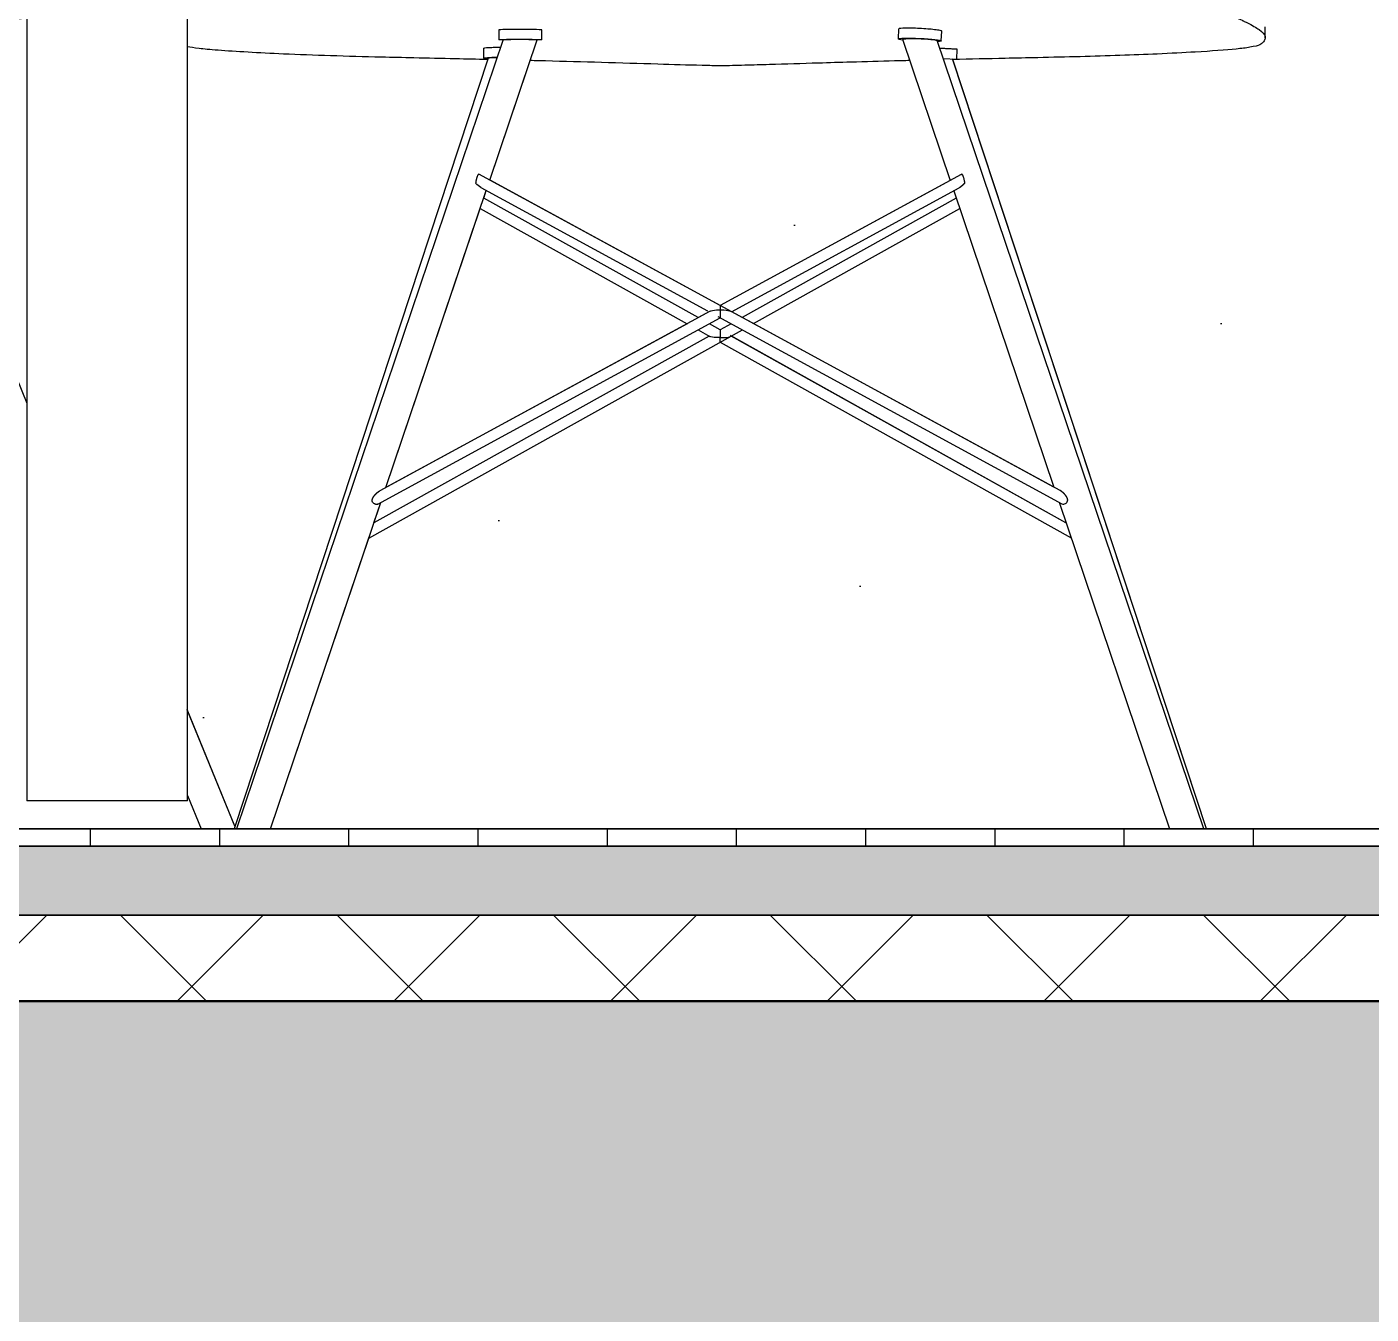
# Model space of a CAD drawing. Header units: millimetres. Extents: x -100 to 224448, y 0 to 22177.
# Drawn here: x 160533 to 161157, y 16625 to 17222 of the extents above; entities that cross this region are included whole.
import ezdxf

# ---------------------------------------------------------------- set-up
doc = ezdxf.new("R2010")
doc.units = ezdxf.units.MM
doc.layers.get('0').update_dxf_attribs({"true_color": 0xdfdfdf})
for name, color, linetype in [('Background_0', 7, 'Continuous'), ('Boundary_Floor_ Ceramic Tiles', 7, 'Continuous'), ('Boundary_Insulation_ Extruded Polystyrene', 42, 'Continuous'), ('Boundary_Screed', 7, 'Continuous'), ('Elevation_Gypsum Board', 7, 'Continuous'), ('Fill_Concrete_ Reinforced', 85, 'Continuous'), ('Fill_Floor_ Ceramic Tiles', 251, 'Continuous'), ('Fill_Insulation_ Extruded Polystyrene', 42, 'Continuous'), ('Fill_Screed', 251, 'Continuous'), ('Viewport border', 7, 'Continuous')]:
    doc.layers.add(name, color=color, linetype=linetype)
for name, color, linetype, lineweight in [('Background_Concrete_ Reinforced', 7, 'Continuous', 9), ('Background_Floor_ Ceramic Tiles', 7, 'Continuous', 9), ('Background_Gypsum Board', 7, 'Continuous', 9), ('Background_Insulation_ Extruded Polystyrene', 7, 'Continuous', 9), ('Background_Screed', 7, 'Continuous', 9), ('Boundary_Concrete_ Reinforced', 99, 'Continuous', 50)]:
    doc.layers.add(name, color=color, linetype=linetype, lineweight=lineweight)
doc.layers.add('BIM_ROOM_LINES', color=7, linetype='Continuous', plot=False)

# ---------------------------------------------------------------- blocks, each defined once
blk = doc.blocks.new("CC'__section__..%5CMainBuilding.dwg", base_point=(1833.26, -9100))
at = {"layer": 'Elevation_Gypsum Board'}
h = blk.add_hatch(dxfattribs=at)
h.set_pattern_fill('DOTS2', color=256, scale=30, style=0)
h.paths.add_polyline_path([(5062.41, 8440), (5234.4, 8440), (5234.4, 8523), (5134.4, 8523), (5134.4, 8583), (5508.68, 8583), (5508.68, 8593), (5526, 8593), (5564.95, 8593), (5643.79, 8593), (5652.41, 8593), (5652.41, 8583), (6503.28, 8583), (6503.28, 8722.25), (6499.86, 8722.25), (6499.86, 8733), (6508.89, 8733), (6508.89, 8722.25), (6505.47, 8722.25), (6505.47, 8583), (7874.4, 8583), (7874.4, 8523), (7774.4, 8523), (7774.4, 8440), (7868.86, 8440), (7877.36, 8440), (8166.29, 8440), (8677.36, 8440), (8966.29, 8440), (9477.36, 8440), (9621.82, 8498.19), (9621.82, 8492.05), (9513.81, 8107.07), (9513.95, 8107.51, -0.162902), (9511.94, 8107.78), (9511.94, 8112.35), (9519.9, 8112.84), (9521.01, 8116.13, -0.163594), (9518.98, 8116.28), (9518.98, 8120.86), (9528.98, 8121.03, -0.017407), (9538.98, 8120.86), (9538.98, 8116.28, -0.167992), (9536.85, 8116.12), (9533.63, 8106.6), (9693.4, 8106.17), (9693.4, 10445), (3582.4, 10445), (3582.4, 7749.99), (5068.39, 7750), (5134.11, 8216.57), (5135.89, 8229.18), (5162.76, 8420), (4962.76, 8420), (4962.76, 8440), (5056.66, 8440), (5017.28, 8492.05), (5017.28, 8498.19)])
h.paths.add_polyline_path([(5474.97, 8610.91, -1), (5430.45, 8610.91, -1)], flags=16)
h.paths.add_polyline_path([(5383.04, 8616.48), (5309.83, 8589.84), (5306.41, 8599.23), (5379.62, 8625.88), (5439.34, 8647.62), (5499.8, 8669.62), (5503.22, 8660.23), (5442.76, 8638.22)], flags=16)
h = blk.add_hatch(dxfattribs=at)
h.set_pattern_fill('DOTS2', color=256, scale=30, style=0)
h.paths.add_polyline_path([(8642.41, 8360), (8201.23, 8360), (8129.84, 8107.07), (8247.56, 7750), (8596.09, 7750), (8713.81, 8107.07)])
h = blk.add_hatch(dxfattribs=at)
h.set_pattern_fill('DOTS2', color=256, scale=30, style=0)
h.paths.add_polyline_path([(7647.1, 8116.48), (7672.71, 8053.87, -0.269538), (7674.56, 8052.45), (7674.57, 8052.42), (7698.64, 7990.95), (7699.68, 7988.3), (7699.91, 7987.73), (7699.91, 8126.45), (7648.74, 8121.48), (7648.77, 8121.04), (7648.96, 8121.03), (7649.06, 8116.91), (7649.07, 8116.53)])
h = blk.add_hatch(dxfattribs=at)
h.set_pattern_fill('DOTS2', color=256, scale=30, style=0)
h.paths.add_polyline_path([(7774.4, 7805.31), (7796.51, 7751.27), (7913.81, 8107.07), (7774.4, 8113.05)])
h = blk.add_hatch(dxfattribs=at)
h.set_pattern_fill('DOTS2', color=256, scale=30, style=0)
h.paths.add_polyline_path([(7933.63, 8106.6), (7914.85, 8051.08), (7914.94, 8051.03), (8021.83, 7992.88), (8128.61, 8050.97), (8109.79, 8106.6)])
h = blk.add_hatch(dxfattribs=at)
h.set_pattern_fill('DOTS2', color=256, scale=30, style=0)
h.paths.add_polyline_path([(8028.95, 7989.01), (8032.06, 7987.32), (8131.4, 8042.71), (8130.23, 8046.16), (8027.06, 7990.04)])
h = blk.add_hatch(dxfattribs=at)
h.set_pattern_fill('DOTS2', color=256, scale=30, style=0)
h.paths.add_polyline_path([(7910.42, 8038), (7866.6, 7908.45), (8006.4, 7984.49)])
h = blk.add_hatch(dxfattribs=at)
h.set_pattern_fill('DOTS2', color=256, scale=30, style=0)
h.paths.add_polyline_path([(8037.25, 7984.5), (8176.78, 7908.6), (8133.03, 8037.89)])
h = blk.add_hatch(dxfattribs=at)
h.set_pattern_fill('DOTS2', color=256, scale=30, style=0)
h.paths.add_polyline_path([(8016.76, 7984.44), (8021.82, 7981.62), (8026.89, 7984.44), (8021.83, 7987.19)])
h = blk.add_hatch(dxfattribs=at)
h.set_pattern_fill('DOTS2', color=256, scale=30, style=0)
h.paths.add_polyline_path([(7796.48, 7751.2), (7774.4, 7805.18), (7774.4, 7763), (7699.91, 7763), (7699.91, 7910.59), (7558.15, 7977.11), (7401.48, 7889.77), (7447.56, 7750), (7780.76, 7750), (7796.09, 7750)])
h = blk.add_hatch(dxfattribs=at)
h.set_pattern_fill('DOTS2', color=256, scale=30, style=0)
h.paths.add_polyline_path([(7864.24, 7901.47), (7861.03, 7891.98), (8016.69, 7978.75), (8011.57, 7981.61)])
h = blk.add_hatch(dxfattribs=at)
h.set_pattern_fill('DOTS2', color=256, scale=30, style=0)
h.paths.add_polyline_path([(8026.96, 7978.75), (8182.35, 7892.12), (8179.14, 7901.63), (8032.09, 7981.61)])
h = blk.add_hatch(dxfattribs=at)
h.set_pattern_fill('DOTS2', color=256, scale=30, style=0)
h.paths.add_polyline_path([(7858.65, 7884.92), (7813.01, 7750), (8230.44, 7750), (8184.74, 7885.07), (8021.82, 7975.89)])
at = {"layer": 'Fill_Concrete_ Reinforced', "extrusion": (0, 0, -1)}
h = blk.add_hatch(dxfattribs=at)
h.set_pattern_fill('CONCRETE1', color=256, scale=20, angle=15, style=0)
h.set_pattern_definition([(15, (-3002.4, -5250), (287.368, 497.736), [50.8, -355.6]), (105, (-3002.4, -5250), (-497.736, 287.368), [50.8, -355.6]), (150, (-2953.33, -5236.85), (-392.5523, -105.184), [71.842, -502.894]), (15, (-3012.5, -5016.04), (287.368, 497.736), [50.8, -355.6]), (60, (-2981.4, -5034), (-105.184, 392.5523), [35.921, -538.8154]), (150, (-2981.4, -5034), (-392.5523, -105.184), [35.921, -538.8154]), (15, (-2891.6, -4878.46), (287.368, 497.736), [71.842, -334.558]), (60, (-2891.6, -4878.46), (-105.184, 392.5523), [50.8, -523.9364]), (150, (-2822.2, -4859.87), (-392.5523, -105.184), [50.8, -523.9364]), (105, (-2758.8, -5079.55), (-497.736, 287.368), [50.8, -355.6]), (60, (-2758.82, -5079.55), (-105.184, 392.5523), [35.921, -538.8154]), (150, (-2740.86, -5048.44), (-392.5523, -105.184), [35.921, -538.8154]), (15, (-2979.63, -5138.7), (287.368, 497.736), [25.4, -340.36]), (15, (-2711.5, -4961.7), (287.368, 497.736), [25.4, -340.36]), (105, (-2847.33, -4945.5), (-497.736, 287.368), [25.4, -340.36]), (150, (-2739.1, -5153.15), (-392.5523, -105.184), [35.921, -538.8154]), (150, (-2983.15, -4929.3), (-392.5523, -105.184), [35.921, -538.8154]), (60, (-2852.9, -5071.9), (-105.184, 392.5523), [35.921, -538.8154]), (105, (-2880.6, -5164.77), (-497.736, 287.368), [6.35, -400.05]), (105, (-2906.6, -4994.24), (-497.736, 287.368), [6.35, -400.05]), (105, (-2740.65, -4877.46), (-497.736, 287.368), [6.35, -400.05]), (105, (-2678.64, -5084.36), (-497.736, 287.368), [6.35, -400.05])])
h.paths.add_polyline_path([(-21382.4, 7500), (-21382.4, 7670), (-21242.4, 7670), (-3322.4, 7670), (-3182.4, 7670), (-3182.4, 7500)])
at = {"layer": 'Fill_Floor_ Ceramic Tiles', "extrusion": (0, 0, -1)}
h = blk.add_hatch(dxfattribs=at)
h.set_pattern_fill('_USER', color=256, scale=60, angle=90, style=0, pattern_type=0)
h.set_pattern_definition([(90, (-3002.4, -5250), (-60, -2e-13), [])])
h.paths.add_polyline_path([(-3322.4, 7750), (-3322.4, 7742), (-21242.4, 7742), (-21242.4, 7750)])
at = {"layer": 'Fill_Insulation_ Extruded Polystyrene', "extrusion": (0, 0, -1)}
h = blk.add_hatch(dxfattribs=at)
h.set_pattern_fill('INSULATION', color=256, scale=20, style=0)
h.set_pattern_definition([(45, (-3002.4, -5250), (-50.28943, 50.28943), []), (135, (-3002.4, -5250), (-50.28943, -50.28943), [])])
h.paths.add_polyline_path([(-3322.4, 7710), (-3322.4, 7670), (-21242.4, 7670), (-21242.4, 7710)])
at = {"layer": 'Fill_Screed', "extrusion": (0, 0, -1)}
h = blk.add_hatch(dxfattribs=at)
h.set_pattern_fill('SCREED', color=256, scale=20, angle=15, style=0)
h.set_pattern_definition([(15, (-3002.4, -5250), (915.6406, 508.3053), [-127, 0, -381, 0]), (15, (-3005.69, -5237.73), (915.6406, 508.3053), [-50.8, 0, -177.8, 0, -91.44, 0, -381, 0]), (15, (-3008.97, -5225.47), (915.6406, 508.3053), [-25.4, 0, -127, 0, -127, 0, -279.4, 0, -91.44, 0]), (15, (-3012.26, -5213.2), (915.6406, 508.3053), [-91.44, 0, -406.4, 0]), (15, (-3015.55, -5200.93), (915.6406, 508.3053), [-304.8, 0, -304.8, 0]), (15, (-3018.84, -5188.66), (915.6406, 508.3053), [-431.8, 0]), (15, (-3022.12, -5176.4), (915.6406, 508.3053), [-127, 0, -558.8, 0]), (15, (-3025.4, -5164.13), (915.6406, 508.3053), [-177.8, 0, -101.6, 0]), (15, (-3028.7, -5151.86), (915.6406, 508.3053), [-254, 0]), (15, (-3035.27, -5127.33), (915.6406, 508.3053), [-35.56, 0, -381, 0, -228.6, 0]), (15, (-3038.56, -5115.06), (915.6406, 508.3053), [-50.8, 0, -5.08, 0, -127, 0]), (15, (-3041.84, -5102.8), (915.6406, 508.3053), [-25.4, 0, -330.2, 0, -381, 0]), (15, (-3045.13, -5090.53), (915.6406, 508.3053), [-254, 0]), (15, (-3048.42, -5078.26), (915.6406, 508.3053), [-127, 0, -533.4, 0]), (15, (-3055, -5053.72), (915.6406, 508.3053), [-609.6, 0]), (15, (-3058.28, -5041.46), (915.6406, 508.3053), [-127, 0, -10.16, 0, -177.8, 0]), (15, (-3061.57, -5029.2), (915.6406, 508.3053), [-35.56, 0, -254, 0, -101.6, 0, -177.8, 0, -203.2, 0]), (15, (-3064.85, -5016.92), (915.6406, 508.3053), [-76.2, 0, -101.6, 0, -254, 0, -10.16, 0, -127, 0]), (15, (-3068.14, -5004.65), (915.6406, 508.3053), [-254, 0])])
h.paths.add_polyline_path([(-3322.4, 7742), (-3322.4, 7710), (-21242.4, 7710), (-21242.4, 7742)])
blk.add_line((2834.4, 7750), (21730.4, 7750))
blk.add_line((2834.4, 7750), (21730.4, 7750))
at = {"layer": 'Background_0', "extrusion": (0, 1, 0)}
for p, q in [((7774.4, 7763), (7774.4, 8523)), ((7699.91, 8249.78), (7699.91, 7763)), ((7774.4, 7763), (7774.4, 8249.78)), ((7918.98, 8120.86), (7918.98, 8116.28)), ((7938.98, 8116.28), (7938.98, 8120.86)), ((8104.66, 8121.27), (8104.46, 8116.66)), ((8124.44, 8115.77), (8124.64, 8120.25)), ((7631.32, 8115.39), (7699.93, 7947.63)), ((7921.07, 8116.31), (7797.18, 7750)), ((7914.85, 8051.08), (7936.89, 8116.25)), ((8106.44, 8116.5), (8128.61, 8050.97)), ((8246.28, 7750), (8122.46, 8115.93)), ((7914.03, 8107.74), (7796.09, 7750)), ((7911.94, 8112.35), (7911.94, 8107.78)), ((8125.27, 8107.62), (8131.69, 8107.33)), ((8247.56, 7750), (8129.72, 8107.42)), ((8131.69, 8107.33), (8131.89, 8111.83)), ((7914.85, 8051.08), (7933.63, 8106.6)), ((8247.56, 7750), (8129.84, 8107.07)), ((8179.67, 7907.03), (7909.77, 8053.83)), ((8021.83, 7992.88), (7914.94, 8051.03)), ((8133.65, 8053.71), (8021.83, 7992.88)), ((7866.6, 7908.45), (7913.22, 8046.27)), ((7910.64, 8047.67), (8015.89, 7990.42)), ((7912.05, 8042.81), (7913.22, 8046.27)), ((8128.61, 8050.97), (8021.83, 7992.88)), ((8027.06, 7990.04), (8132.8, 8047.55)), ((8130.23, 8046.16), (8176.78, 7908.6)), ((8011.6, 7987.32), (7912.05, 8042.81)), ((8011.6, 7987.32), (7912.05, 8042.81)), ((8131.4, 8042.71), (8032.06, 7987.32)), ((8131.4, 8042.71), (8032.06, 7987.32)), ((7866.6, 7908.45), (7910.42, 8038)), ((7910.42, 8038), (8006.4, 7984.49)), ((8037.25, 7984.5), (8133.03, 8037.89)), ((8017.14, 7990.33), (7863.7, 7906.87)), ((8016.6, 7990.04), (8011.67, 7987.35)), ((8021.83, 7990.95), (8021.83, 7989.98)), ((8032.06, 7987.32), (8028.95, 7989.01)), ((7862.91, 7900.74), (8021.83, 7987.19)), ((8006.4, 7984.49), (7866.6, 7908.45)), ((8021.82, 7981.62), (8016.76, 7984.44)), ((8021.82, 7981.62), (8016.76, 7984.44)), ((8020.65, 7987.83), (8180.47, 7900.9)), ((8026.89, 7984.44), (8021.82, 7981.62)), ((8026.89, 7984.44), (8021.82, 7981.62)), ((8176.78, 7908.6), (8034.69, 7985.89)), ((7858.65, 7884.92), (8032.09, 7981.61)), ((8016.69, 7978.75), (7861.03, 7891.98)), ((8016.69, 7978.75), (7861.03, 7891.98)), ((8011.57, 7981.61), (8017.04, 7978.56)), ((8021.82, 7981.62), (8021.82, 7978.99)), ((8021.82, 7978.99), (8021.82, 7978.01)), ((8021.82, 7975.89), (8021.82, 7978.01)), ((8182.35, 7892.12), (8026.61, 7978.95)), ((8182.35, 7892.12), (8026.96, 7978.75)), ((8021.82, 7975.89), (8184.74, 7885.07)), ((7813.01, 7750), (7864.24, 7901.47)), ((7861.03, 7891.98), (7864.24, 7901.47)), ((8179.14, 7901.63), (8230.44, 7750)), ((7813.01, 7750), (7858.65, 7884.92)), ((7796.51, 7751.27), (7774.37, 7805.37)), ((7796.51, 7751.27), (7774.37, 7805.37)), ((7796.51, 7751.27), (7774.37, 7805.37)), ((7796.51, 7751.27), (7774.37, 7805.37)), ((7796.51, 7751.27), (7774.37, 7805.37)), ((7796.51, 7751.27), (7774.37, 7805.37)), ((7796.48, 7751.2), (7774.38, 7805.23)), ((7774.44, 7765.46), (7780.76, 7750)), ((7774.4, 7763), (7699.91, 7763)), ((7774.4, 7763), (7774.4, 7763))]:
    blk.add_line(p, q, dxfattribs=at)
at = {"layer": 'Background_0'}
for centre, radius, start, end in [((7931.49, 7977.39), 143.66, 87.00827, 90.9973), ((8107.61, 8105.21), 16.44, 88.17794, 99.36179), ((8181.16, 7902.8), 2.01, 297.29589, 344.32259), ((8181.18, 7902.37), 1.63, 243.83482, 303.53164)]:
    blk.add_arc(centre, radius, start, end, dxfattribs=at)
at = {"layer": 'Background_0', "extrusion": (0, 0, -1)}
for centre, radius, start, end in [((-7917.92, 8058.99), 13.46, 302.73811, 316.08293), ((-7862.18, 7902.62), 1.99, 296.55135, 344.42914)]:
    blk.add_arc(centre, radius, start, end, dxfattribs=at)
for centre, major_axis, ratio, start_param, end_param in [((7928.98, 8116.28), (-10, 0), 0.02531, -0.000001, 1.570953), ((7928.98, 8116.28), (-10, 0), 0.02531, 5.634555, 6.283184), ((7928.98, 8116.28), (7.91, -0.02), 0.025509, 3.148971, 3.932856), ((7928.98, 8116.28), (7.91, -0.02), 0.025509, 3.932856, 5.433967), ((7928.98, 8116.28), (-10, 0), 0.02531, 1.570953, 3.141592), ((7928.98, 8116.28), (7.91, -0.02), 0.025509, 5.433967, 6.279242), ((7928.98, 8116.28), (-10, 0), 0.02531, 3.141592, 3.807343), ((8114.45, 8116.21), (-9.99, 0.45), 0.069694, -0.002953, 3.138639), ((8114.45, 8116.21), (-9.99, 0.45), 0.069694, 5.619983, 6.280232), ((8114.45, 8116.21), (-8.01, 0.3), 0.068313, 6.25873, 7.115321), ((8114.45, 8116.21), (-8.01, 0.3), 0.068313, 0.832136, 2.472617), ((8114.45, 8116.21), (-8.01, 0.3), 0.068313, 2.472617, 3.117475), ((8114.45, 8116.21), (-9.99, 0.45), 0.069694, 3.141611, 3.750605), ((8114.45, 8116.21), (-9.99, 0.45), 0.069694, 9.421825, 9.424796), ((7921.94, 8107.78), (10, 0), 0.044485, 3.141593, 4.343124), ((7921.94, 8107.78), (10, 0), 0.044485, 2.49566, 3.141593), ((7921.94, 8107.78), (7.91, 0.04), 0.044833, 3.157112, 3.991124), ((7921.94, 8107.78), (7.91, 0.04), 0.044833, 3.991124, 4.233039), ((8021.83, 7990.04), (4.96, 0), 0.184074, 3.468422, 4.364278), ((8021.83, 7990.04), (4.96, 0), 0.184074, 4.364278, 4.712465), ((8021.83, 7990.04), (-4.96, 0), 0.184074, 1.570873, 1.91906), ((8021.83, 7990.04), (-4.96, 0), 0.184074, 1.91906, 2.814763), ((8021.82, 7978.75), (-4.96, 0), 0.150863, 5.060577, 6.018523), ((8021.82, 7978.75), (-4.96, 0), 0.150863, 4.712389, 5.060577)]:
    blk.add_ellipse(centre, major_axis=major_axis, ratio=ratio, start_param=start_param, end_param=end_param, dxfattribs=at)
at = {"layer": 'Background_0'}
for start_param, end_param in [(1.570796, 1.918984), (1.918984, 2.876931)]:
    blk.add_ellipse((8021.82, 7978.75), major_axis=(-4.96, 0), ratio=0.150863, start_param=start_param, end_param=end_param, dxfattribs=at)
for points, degree, knots in [([(8021.82, 8492.05), (8027.07, 8492.05), (8032.34, 8492.02), (8042.29, 8491.8), (8047.01, 8491.63), (8061.77, 8490.78), (8070.26, 8489.82), (8081.59, 8487.68), (8085.31, 8486.83), (8092.62, 8484.79), (8096.17, 8483.63), (8107.76, 8479.35), (8115.51, 8475.69), (8130.68, 8466.71), (8137.92, 8461.34), (8149.17, 8451.01), (8153.45, 8446.45), (8160.62, 8437.68), (8163.59, 8433.62), (8169.49, 8424.65), (8172.36, 8419.73), (8178.41, 8408.27), (8181.49, 8401.6), (8188.12, 8385.77), (8191.54, 8376.34), (8198.21, 8355.77), (8201.39, 8344.47), (8207.95, 8318.5), (8211.21, 8303.52), (8216.79, 8275.28), (8219.24, 8261.64), (8223.49, 8236.5), (8225.4, 8224.58), (8227.27, 8212.57), (8227.32, 8212.25), (8227.56, 8210.68), (8227.75, 8209.45), (8228.57, 8204.12), (8229.26, 8199.55), (8230.81, 8190.05), (8231.7, 8185.03), (8233.81, 8174.98), (8235.05, 8169.99), (8237.65, 8161.55), (8238.89, 8158.14), (8242.1, 8150.72), (8244.05, 8147.06), (8247.89, 8140.75), (8249.8, 8138.05), (8253.83, 8133.01), (8255.9, 8130.89), (8260.23, 8127.3), (8262.3, 8126.17), (8264.25, 8125.23), (8264.38, 8125.17), (8264.58, 8125.07), (8264.65, 8125.04), (8265.28, 8124.73), (8265.84, 8124.47), (8268.87, 8122.98), (8270.7, 8121.91), (8273.62, 8119.8), (8274.48, 8118.81), (8274.85, 8117.69), (8274.88, 8117.46), (8274.88, 8117.23)], 3, [0, 0, 0, 0, 15.757403, 15.757403, 29.876397, 29.876397, 60.217719, 60.217719, 75.46174, 75.46174, 90.562825, 90.562825, 125.839789, 125.839789, 163.867976, 163.867976, 190.519789, 190.519789, 211.865338, 211.865338, 235.763088, 235.763088, 265.954633, 265.954633, 307.364462, 307.364462, 355.194579, 355.194579, 416.705843, 416.705843, 471.979401, 471.979401, 520.298129, 520.298129, 521.624643, 521.624643, 526.823515, 526.823515, 544.103524, 544.103524, 563.656539, 563.656539, 584.557398, 584.557398, 601.424977, 601.424977, 623.265169, 623.265169, 644.944271, 644.944271, 671.508634, 671.508634, 703.87251, 703.87251, 706.216719, 706.216719, 707.493232, 707.493232, 717.983679, 717.983679, 768.236516, 768.236516, 830.243831, 830.243831, 846.973844, 846.973844, 846.973844, 846.973844]), ([(7469.03, 8113.01), (7475.74, 8113.33), (7482.62, 8113.65), (7497.08, 8114.29), (7504.86, 8114.63), (7518.61, 8115.22), (7524.5, 8115.47), (7546.74, 8116.42), (7563.04, 8117.13), (7597.62, 8118.81), (7616.11, 8119.8), (7648.69, 8121.91), (7663.26, 8122.98), (7680.71, 8124.47), (7683.71, 8124.73), (7686.98, 8125.04), (7687.34, 8125.07), (7688.34, 8125.17), (7689, 8125.23), (7693.1, 8125.63), (7696.52, 8126.01), (7699.91, 8126.45)], 3, [691.436066, 691.436066, 691.436066, 691.436066, 715.393005, 715.393005, 742.182294, 742.182294, 762.234949, 762.234949, 817.928509, 817.928509, 879.935825, 879.935825, 930.188662, 930.188662, 940.679109, 940.679109, 941.955622, 941.955622, 944.299831, 944.299831, 956.736275, 956.736275, 956.736275, 956.736275]), ([(7928.98, 8121.03), (7928.29, 8121.03), (7927.6, 8121.03), (7925.85, 8121.03), (7924.82, 8121.02), (7922.73, 8121), (7921.74, 8120.98), (7920.2, 8120.95), (7919.65, 8120.93), (7919.1, 8120.89), (7918.98, 8120.87), (7918.98, 8120.86)], 3, [40.11391, 40.11391, 40.11391, 40.11391, 42.198465, 42.198465, 45.490052, 45.490052, 49.470858, 49.470858, 53.241932, 53.241932, 55.868372, 55.868372, 55.868372, 55.868372]), ([(8104.66, 8121.27), (8104.66, 8121.29), (8104.68, 8121.31), (8104.7, 8121.33), (8104.74, 8121.35), (8104.82, 8121.39), (8104.84, 8121.39), (8104.87, 8121.4), (8104.9, 8121.41), (8104.93, 8121.42)], 5, [55.974825, 55.974825, 55.974825, 55.974825, 55.974825, 55.974825, 57.597071, 57.597071, 57.597071, 57.597071, 58.30743, 58.30743, 58.30743, 58.30743, 58.30743, 58.30743]), ([(8124.64, 8120.26), (8124.64, 8120.3), (8124.57, 8120.36), (8124.2, 8120.5), (8123.8, 8120.59), (8122.56, 8120.8), (8121.66, 8120.92), (8119.59, 8121.14), (8118.45, 8121.23), (8115.99, 8121.41), (8114.69, 8121.48), (8112.08, 8121.59), (8110.8, 8121.62), (8109.11, 8121.64), (8108.6, 8121.64), (8108.13, 8121.63)], 3, [40.11391, 40.11391, 40.11391, 40.11391, 42.198465, 42.198465, 45.490052, 45.490052, 49.470858, 49.470858, 53.241932, 53.241932, 57.120542, 57.120542, 61.131352, 61.131352, 63.001634, 63.001634, 63.001634, 63.001634]), ([(8274.88, 8117.23), (8274.88, 8116.71), (8274.68, 8116.21), (8274.17, 8115.47), (8273.95, 8115.22), (8273.38, 8114.63), (8273.03, 8114.29), (8271.45, 8113.57), (8270.11, 8113.17), (8265.9, 8112.46), (8263.76, 8112.19), (8256.58, 8111.47), (8249.92, 8110.99), (8236.96, 8110.23), (8230.98, 8109.93), (8213.58, 8109.16), (8201.55, 8108.76), (8182.45, 8108.24), (8175.87, 8108.09), (8164.22, 8107.83), (8159.18, 8107.72), (8146.08, 8107.43), (8137.96, 8107.25), (8129.84, 8107.07)], 3, [846.973844, 846.973844, 846.973844, 846.973844, 885.937392, 885.937392, 905.990047, 905.990047, 932.779336, 932.779336, 962.821687, 962.821687, 985.245212, 985.245212, 1031.612156, 1031.612156, 1064.98894, 1064.98894, 1124.430783, 1124.430783, 1154.85931, 1154.85931, 1177.784721, 1177.784721, 1214.211173, 1214.211173, 1214.211173, 1214.211173]), ([(7913.81, 8107.07), (7908.83, 8107.18), (7903.86, 8107.29), (7892.44, 8107.55), (7885.98, 8107.69), (7874.52, 8107.94), (7869.49, 8108.05), (7856.47, 8108.36), (7848.57, 8108.58), (7833.28, 8109.07), (7825.97, 8109.34), (7807.5, 8110.16), (7796.79, 8110.76), (7784.84, 8111.69), (7782.03, 8111.96), (7777.53, 8112.48), (7775.74, 8112.77), (7774.4, 8113.05)], 3, [76.426733, 76.426733, 76.426733, 76.426733, 87.021319, 87.021319, 100.881195, 100.881195, 111.823793, 111.823793, 129.522232, 129.522232, 147.124892, 147.124892, 176.267547, 176.267547, 190.24467, 190.24467, 206.560744, 206.560744, 206.560744, 206.560744]), ([(7911.94, 8112.35), (7911.94, 8112.38), (7911.97, 8112.4), (7912.18, 8112.48), (7912.62, 8112.55), (7913.6, 8112.63), (7913.96, 8112.66), (7914.37, 8112.68)], 3, [55.866795, 55.866795, 55.866795, 55.866795, 57.120542, 57.120542, 61.131352, 61.131352, 63.001634, 63.001634, 63.001634, 63.001634]), ([(7914.37, 8112.68), (7915.18, 8112.73), (7916.16, 8112.77), (7918.1, 8112.82), (7918.98, 8112.83), (7919.9, 8112.84)], 3, [0, 0, 0, 0, 3.736532, 3.736532, 6.556741, 6.556741, 6.556741, 6.556741]), ([(8131.89, 8111.83), (8131.11, 8111.87), (8129.94, 8111.93), (8128.38, 8112.02), (8127.21, 8112.08), (8125.65, 8112.16), (8124.48, 8112.22), (8123.7, 8112.26)], 3, [26.174857, 26.174857, 26.174857, 26.174857, 30.157443, 32.148737, 34.14003, 36.131323, 40.11391, 40.11391, 40.11391, 40.11391]), ([(8021.82, 8104.18), (8019.37, 8104.18), (8016.87, 8104.25), (8006.58, 8104.51), (7999.72, 8104.72), (7984.12, 8105.18), (7975.44, 8105.44), (7958.05, 8105.95), (7949.38, 8106.2), (7938.39, 8106.48), (7936.01, 8106.54), (7933.63, 8106.6)], 3, [0, 0, 0, 0, 7.343073, 7.343073, 21.669881, 21.669881, 39.746594, 39.746594, 57.807447, 57.807447, 62.635254, 62.635254, 62.635254, 62.635254]), ([(8109.79, 8106.6), (8107.44, 8106.54), (8105.09, 8106.48), (8096.03, 8106.24), (8089.28, 8106.05), (8077.45, 8105.72), (8072.4, 8105.57), (8059.76, 8105.19), (8052.2, 8104.96), (8040.82, 8104.63), (8037.02, 8104.52), (8031.19, 8104.36), (8029.16, 8104.31), (8025.65, 8104.22), (8023.73, 8104.18), (8021.82, 8104.18)], 3, [1243.644909, 1243.644909, 1243.644909, 1243.644909, 1253.660002, 1253.660002, 1283.142109, 1283.142109, 1305.147342, 1305.147342, 1338.135268, 1338.135268, 1354.682302, 1354.682302, 1363.626078, 1363.626078, 1373.961232, 1373.961232, 1373.961232, 1373.961232]), ([(7908.58, 8051.58), (7908.58, 8051.55), (7908.57, 8051.52), (7908.53, 8051.33), (7908.49, 8051.16), (7908.43, 8050.83), (7908.4, 8050.67), (7908.35, 8050.38), (7908.33, 8050.23), (7908.28, 8049.96), (7908.26, 8049.83), (7908.23, 8049.7), (7908.23, 8049.68), (7908.22, 8049.66)], 3, [12.502432, 12.502432, 12.502432, 12.502432, 12.576358, 12.576358, 13.062844, 13.062844, 13.54933, 13.54933, 14.026341, 14.026341, 14.503352, 14.503352, 14.584238, 14.584238, 14.584238, 14.584238]), ([(7908.83, 8052.45), (7908.78, 8052.31), (7908.73, 8052.16), (7908.65, 8051.86), (7908.62, 8051.72), (7908.58, 8051.58)], 3, [14.5842378, 14.5842378, 14.5842378, 14.5842378, 15.0707239, 15.0707239, 15.4832834, 15.4832834, 15.4832834, 15.4832834]), ([(7909.66, 8053.9), (7909.66, 8053.9), (7909.65, 8053.9), (7909.63, 8053.9), (7909.61, 8053.88), (7909.54, 8053.83), (7909.5, 8053.78), (7909.42, 8053.68), (7909.37, 8053.61), (7909.26, 8053.44), (7909.21, 8053.34), (7909.09, 8053.12), (7909.04, 8053), (7908.93, 8052.73), (7908.88, 8052.59), (7908.83, 8052.45)], 3, [0, 0, 0, 0, 0.074927, 0.074927, 0.548288, 0.548288, 1.021649, 1.021649, 1.49837, 1.49837, 1.975091, 1.975091, 2.451812, 2.451812, 2.928533, 2.928533, 2.928533, 2.928533]), ([(8133.65, 8053.71), (8133.7, 8053.74), (8133.76, 8053.77), (8133.82, 8053.8), (8133.88, 8053.83), (8133.95, 8053.87), (8133.96, 8053.88), (8133.98, 8053.88), (8133.99, 8053.89), (8134.01, 8053.9)], 5, [6.4944525, 6.4944525, 6.4944525, 6.4944525, 6.4944525, 6.4944525, 6.8052271, 6.8052271, 6.8052271, 6.8052271, 6.8796825, 6.8796825, 6.8796825, 6.8796825, 6.8796825, 6.8796825]), ([(8134.83, 8052.45), (8134.78, 8052.59), (8134.73, 8052.73), (8134.62, 8053), (8134.56, 8053.12), (8134.45, 8053.34), (8134.39, 8053.44), (8134.29, 8053.61), (8134.24, 8053.67), (8134.15, 8053.78), (8134.11, 8053.82), (8134.05, 8053.88), (8134.02, 8053.9), (8134.01, 8053.9)], 3, [0, 0, 0, 0, 0.476721, 0.476721, 0.953442, 0.953442, 1.430163, 1.430163, 1.906884, 1.906884, 2.380245, 2.380245, 2.838722, 2.838722, 2.838722, 2.838722]), ([(8135.07, 8051.57), (8135.04, 8051.72), (8135, 8051.86), (8134.92, 8052.16), (8134.87, 8052.31), (8134.83, 8052.45)], 3, [14.5842378, 14.5842378, 14.5842378, 14.5842378, 14.9967974, 14.9967974, 15.4832834, 15.4832834, 15.4832834, 15.4832834]), ([(8135.42, 8049.72), (8135.4, 8049.83), (8135.37, 8049.96), (8135.33, 8050.23), (8135.3, 8050.38), (8135.25, 8050.67), (8135.22, 8050.83), (8135.16, 8051.16), (8135.13, 8051.33), (8135.08, 8051.52), (8135.08, 8051.55), (8135.07, 8051.57)], 3, [12.592736, 12.592736, 12.592736, 12.592736, 13.060328, 13.060328, 13.537339, 13.537339, 14.023825, 14.023825, 14.510311, 14.510311, 14.584238, 14.584238, 14.584238, 14.584238]), ([(8135.42, 8049.72), (8135.41, 8049.71), (8135.39, 8049.7), (8135.38, 8049.69), (8135.37, 8049.68), (8134.97, 8049.33), (8134.6, 8048.99), (8134.23, 8048.66), (8133.88, 8048.34), (8133.43, 8047.98), (8133.31, 8047.88), (8133.18, 8047.79), (8133.03, 8047.69), (8132.88, 8047.6), (8132.86, 8047.59), (8132.83, 8047.57), (8132.8, 8047.56)], 5, [-6.629642, -6.629642, -6.629642, -6.629642, -6.629642, -6.629642, -6.552182, -6.552182, -6.552182, -6.552182, -4.15763, -4.15763, -4.15763, -4.15763, -3.351488, -3.351488, -3.351488, -3.172805, -3.172805, -3.172805, -3.172805, -3.172805, -3.172805]), ([(8021.83, 7992.88), (8021.83, 7992.87), (8021.83, 7992.85), (8021.83, 7992.8), (8021.83, 7992.72), (8021.83, 7992.56), (8021.83, 7992.33), (8021.83, 7992.06), (8021.83, 7991.78), (8021.83, 7991.41), (8021.83, 7991.13), (8021.83, 7990.95)], 3, [-1.244489, -1.244489, -1.244489, -1.244489, -1.22233, -1.20017, -1.155851, -1.067213, -0.889936, -0.71266, -0.535383, -0.358107, -0.003554, -0.003554, -0.003554, -0.003554]), ([(8021.83, 7989.98), (8021.83, 7989.71), (8021.83, 7989.31), (8021.83, 7988.78), (8021.83, 7988.38), (8021.83, 7987.99), (8021.83, 7987.66), (8021.83, 7987.42), (8021.83, 7987.31), (8021.83, 7987.25), (8021.83, 7987.22), (8021.83, 7987.2), (8021.83, 7987.19)], 3, [1.592677, 1.592677, 1.592677, 1.592677, 2.036195, 2.257954, 2.479714, 2.701473, 2.923232, 3.034111, 3.089551, 3.117271, 3.131131, 3.144991, 3.144991, 3.144991, 3.144991]), ([(7860.27, 7902.09), (7860.24, 7902.19), (7860.23, 7902.3), (7860.22, 7902.41), (7860.22, 7902.52), (7860.24, 7902.74), (7860.26, 7902.85), (7860.29, 7902.96), (7860.32, 7903.07), (7860.46, 7903.49), (7860.62, 7903.8), (7860.8, 7904.1), (7861, 7904.38), (7861.43, 7904.93), (7861.66, 7905.19), (7861.89, 7905.43), (7862.12, 7905.66), (7862.51, 7906.01), (7862.69, 7906.16), (7862.87, 7906.31), (7863.05, 7906.45), (7863.23, 7906.58)], 5, [8.680805, 8.680805, 8.680805, 8.680805, 8.680805, 8.680805, 9.202367, 9.202367, 9.202367, 9.202367, 9.759061, 9.759061, 9.759061, 9.759061, 11.603813, 11.603813, 11.603813, 11.603813, 13.448566, 13.448566, 13.448566, 13.448566, 14.821112, 14.821112, 14.821112, 14.821112, 14.821112, 14.821112]), ([(7863.23, 7906.58), (7863.27, 7906.6), (7863.32, 7906.63), (7863.36, 7906.66), (7863.4, 7906.69), (7863.49, 7906.75), (7863.55, 7906.78), (7863.6, 7906.81), (7863.65, 7906.84), (7863.7, 7906.86)], 5, [14.8211118, 14.8211118, 14.8211118, 14.8211118, 14.8211118, 14.8211118, 15.137213, 15.137213, 15.137213, 15.137213, 15.5176865, 15.5176865, 15.5176865, 15.5176865, 15.5176865, 15.5176865]), ([(8180.15, 7906.73), (8180.11, 7906.76), (8180.06, 7906.79), (8180.02, 7906.82), (8179.97, 7906.85), (8179.88, 7906.91), (8179.83, 7906.94), (8179.78, 7906.97), (8179.73, 7907), (8179.68, 7907.03)], 5, [5.8415059, 5.8415059, 5.8415059, 5.8415059, 5.8415059, 5.8415059, 6.174608, 6.174608, 6.174608, 6.174608, 6.5551846, 6.5551846, 6.5551846, 6.5551846, 6.5551846, 6.5551846]), ([(8183.1, 7902.26), (8183.13, 7902.36), (8183.14, 7902.46), (8183.15, 7902.57), (8183.14, 7902.68), (8183.12, 7902.91), (8183.11, 7903.02), (8183.08, 7903.13), (8183.05, 7903.24), (8182.91, 7903.66), (8182.75, 7903.97), (8182.57, 7904.26), (8182.36, 7904.55), (8181.93, 7905.09), (8181.71, 7905.35), (8181.48, 7905.6), (8181.25, 7905.82), (8180.86, 7906.17), (8180.69, 7906.32), (8180.51, 7906.47), (8180.33, 7906.6), (8180.15, 7906.73)], 5, [6.555185, 6.555185, 6.555185, 6.555185, 6.555185, 6.555185, 7.076464, 7.076464, 7.076464, 7.076464, 7.633969, 7.633969, 7.633969, 7.633969, 9.476469, 9.476469, 9.476469, 9.476469, 11.31897, 11.31897, 11.31897, 11.31897, 12.672144, 12.672144, 12.672144, 12.672144, 12.672144, 12.672144]), ([(7862.91, 7900.75), (7862.8, 7900.68), (7862.67, 7900.63), (7862.55, 7900.6), (7862.42, 7900.58), (7862.15, 7900.57), (7862, 7900.59), (7861.85, 7900.62), (7861.64, 7900.68), (7861.43, 7900.78), (7861.38, 7900.8), (7861.34, 7900.82), (7861.29, 7900.84)], 5, [4.251894, 4.251894, 4.251894, 4.251894, 4.251894, 4.251894, 5.378786, 5.378786, 5.378786, 5.378786, 6.584861, 6.584861, 6.584861, 6.901234, 6.901234, 6.901234, 6.901234, 6.901234, 6.901234])]:
    blk.add_open_spline(points, degree=degree, knots=knots, dxfattribs=at)
for points, degree in [([(8124.64, 8120.25), (8124.64, 8120.25), (8124.64, 8120.26), (8124.64, 8120.26)], 3), ([(8274.88, 8122.24), (8274.88, 8122.23), (8274.88, 8122.21), (8274.88, 8122.2)], 3), ([(8274.88, 8117.23), (8274.88, 8117.86), (8274.88, 8118.48), (8274.88, 8119.11), (8274.88, 8119.73), (8274.88, 8120.36), (8274.88, 8120.99), (8274.88, 8121.61), (8274.88, 8122.24)], 1), ([(8274.88, 8117.23), (8274.88, 8117.86), (8274.88, 8118.48), (8274.88, 8119.11), (8274.88, 8119.73), (8274.88, 8120.36), (8274.88, 8120.99), (8274.88, 8121.61), (8274.88, 8122.24)], 1), ([(7909.66, 8053.9), (7909.68, 8053.88), (7909.71, 8053.87), (7909.73, 8053.86), (7909.75, 8053.85), (7909.78, 8053.83)], 5)]:
    blk.add_open_spline(points, degree=degree, dxfattribs=at)
at = {"layer": 'Background_Concrete_ Reinforced', "extrusion": (0, 1, 0)}
blk.add_line((21242.4, 7670), (3322.4, 7670), dxfattribs=at)
at = {"layer": 'Background_Floor_ Ceramic Tiles', "extrusion": (0, 1, 0)}
for p, q in [((21242.4, 7750), (3322.4, 7750)), ((3322.4, 7742), (21242.4, 7742))]:
    blk.add_line(p, q, dxfattribs=at)
at = {"layer": 'Background_Gypsum Board', "extrusion": (0, 1, 0)}
for p, q in [((7780.76, 7750), (7447.55, 7750)), ((8230.44, 7750), (7813.01, 7750)), ((8596.09, 7750), (8247.55, 7750))]:
    blk.add_line(p, q, dxfattribs=at)
at = {"layer": 'Background_Insulation_ Extruded Polystyrene', "extrusion": (0, 1, 0)}
for p, q in [((21242.4, 7710), (3322.4, 7710)), ((3322.4, 7670), (21242.4, 7670))]:
    blk.add_line(p, q, dxfattribs=at)
at = {"layer": 'Background_Screed', "extrusion": (0, 1, 0)}
for p, q in [((21242.4, 7742), (3322.4, 7742)), ((3322.4, 7710), (21242.4, 7710))]:
    blk.add_line(p, q, dxfattribs=at)
at = {"layer": 'BIM_ROOM_LINES', "extrusion": (0, 1, 0)}
blk.add_line((21230.4, 7750), (3334.4, 7750), dxfattribs=at)
at = {"layer": 'Boundary_Concrete_ Reinforced', "extrusion": (0, 1, 0)}
blk.add_line((3322.4, 7670), (21242.4, 7670), dxfattribs=at)
at = {"layer": 'Boundary_Floor_ Ceramic Tiles', "extrusion": (0, 1, 0)}
for p, q in [((3322.4, 7750), (21242.4, 7750)), ((21242.4, 7742), (3322.4, 7742))]:
    blk.add_line(p, q, dxfattribs=at)
at = {"layer": 'Boundary_Insulation_ Extruded Polystyrene', "extrusion": (0, 1, 0)}
for p, q in [((3322.4, 7710), (21242.4, 7710)), ((21242.4, 7670), (3322.4, 7670))]:
    blk.add_line(p, q, dxfattribs=at)
at = {"layer": 'Boundary_Screed', "extrusion": (0, 1, 0)}
for p, q in [((3322.4, 7742), (21242.4, 7742)), ((21242.4, 7710), (3322.4, 7710))]:
    blk.add_line(p, q, dxfattribs=at)

msp = doc.modelspace()

# ---------------------------------------------------------------- block references
at = {"layer": 'Viewport border'}
msp.add_blockref("CC'__section__..%5CMainBuilding.dwg", (154666.19, 0), dxfattribs=at)

doc.saveas('drawing.dxf')
